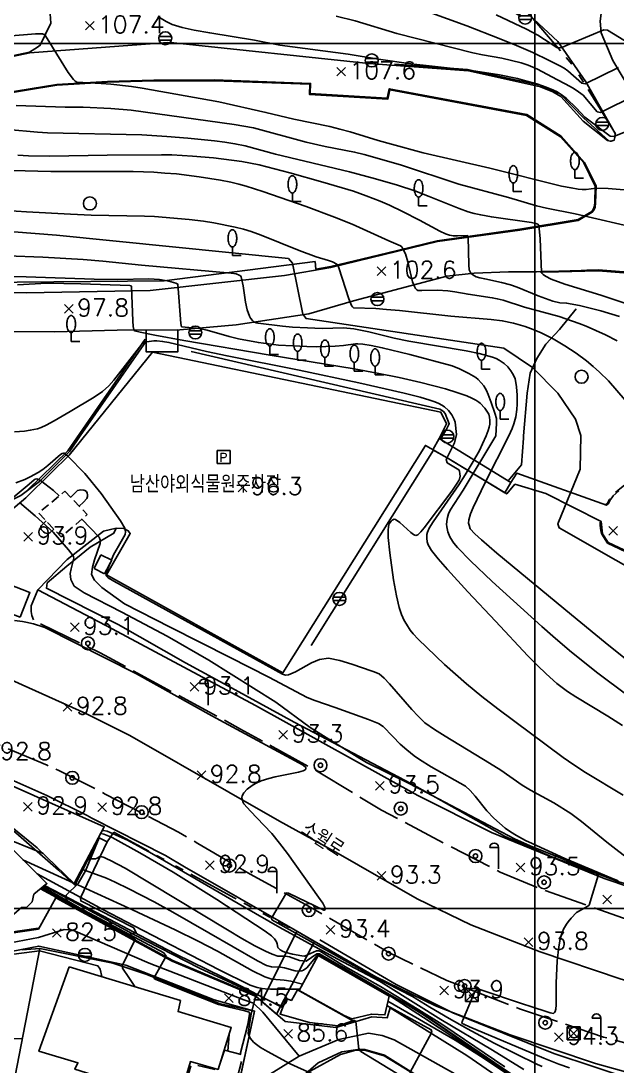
# Model space of a CAD drawing. Extents: x 199116 to 199565, y 548943 to 549516.
# Drawn here: x 199440.6 to 199509.5, y 549181.8 to 549302.6 of the extents above; entities that cross this region are included whole.
import ezdxf
from ezdxf.enums import TextEntityAlignment as Align

# ---------------------------------------------------------------- set-up
doc = ezdxf.new("R2010")
doc.units = 0
doc.header["$MEASUREMENT"] = 0
for name, pattern in [('ANYANG', [9, 5, -1, 2, -1]), ('ANYANG1', [11.5, 6, -1, 1, -1.5, 1, -1]), ('ANYANG11', [1.5, 1, -0.5]), ('ANYANG2', [6, 5, -1]), ('ANYANG3', [3, 2, -1])]:
    doc.linetypes.add(name, pattern=pattern)
for name, color, linetype in [('A0013114', 1, 'CONTINUOUS'), ('A0013118', 1, 'CONTINUOUS'), ('A0023210', 7, 'CONTINUOUS'), ('A0033324', 1, 'ANYANG2'), ('A0043325', 42, 'CONTINUOUS'), ('B0014112', 7, 'CONTINUOUS'), ('B0014116', 7, 'ANYANG3'), ('B0014118', 7, 'ANYANG11'), ('B0024121', 7, 'CONTINUOUS'), ('B0024122', 7, 'CONTINUOUS'), ('B0024123', 3, 'ANYANG'), ('B0024126', 7, 'ANYANG1'), ('C0223367', 7, 'CONTINUOUS'), ('C0226232', 7, 'CONTINUOUS'), ('C0393323', 7, 'CONTINUOUS'), ('C0433364', 7, 'CONTINUOUS'), ('C0503377', 7, 'CONTINUOUS'), ('C0503379', 1, 'CONTINUOUS'), ('C0536117', 7, 'CONTINUOUS'), ('D0015222', 3, 'CONTINUOUS'), ('D0023372', 3, 'CONTINUOUS'), ('D0036351', 3, 'CONTINUOUS'), ('F0017111', 30, 'CONTINUOUS'), ('F0017114', 7, 'CONTINUOUS'), ('F0027132', 7, 'CONTINUOUS'), ('F0027217', 7, 'CONTINUOUS'), ('F0047224', 7, 'CONTINUOUS'), ('F0047226', 1, 'CONTINUOUS'), ('H0037335', 7, 'CONTINUOUS'), ('H0049111', 7, 'CONTINUOUS'), ('H0049113', 7, 'CONTINUOUS')]:
    doc.layers.add(name, color=color, linetype=linetype)
doc.styles.add('GHS', font='ROMANS', dxfattribs={"bigfont": 'NGSW.shx'})
doc.styles.add('HIST', font='romans.shx', dxfattribs={"bigfont": 'ngsw.shx'})

# ---------------------------------------------------------------- blocks, each defined once
blk = doc.blocks.new('F0027217')
at = {"layer": 'F0027217'}
for points in [[(0.5, 0.5), (-0.5, -0.5)], [(-0.5, 0.5), (0.5, -0.5)]]:
    blk.add_lwpolyline(points, dxfattribs=at)
blk = doc.blocks.new('C0226232')
at = {"layer": 'C0226232'}
for points in [[(-0.72, 0.211), (0.72, 0.211)], [(-0.722, -0.202), (0.722, -0.202)]]:
    blk.add_lwpolyline(points, dxfattribs=at)
blk.add_circle((0, 0), 0.75, dxfattribs=at)
blk = doc.blocks.new('D0023372')
at = {"layer": 'D0023372'}
for radius in [0.75, 0.25]:
    blk.add_circle((0, 0), radius, dxfattribs=at)
blk = doc.blocks.new('D0015222')
at = {"layer": 'D0015222'}
blk.add_circle((0, 0), 0.75, dxfattribs=at)
blk = doc.blocks.new('D0036351')
at = {"layer": 'D0036351'}
blk.add_lwpolyline([(0, 3, 0.175), (-0.169, 2.939, 0.104), (-0.354, 2.707, 0.065), (-0.459, 2.404, 0.051), (-0.5, 2, 0.051), (-0.459, 1.596, 0.065), (-0.354, 1.293, 0.104), (-0.169, 1.061, 0.175), (0, 1, 0.175), (0.169, 1.061, 0.104), (0.354, 1.293, 0.065), (0.459, 1.596, 0.051), (0.5, 2, 0.051), (0.459, 2.404, 0.065), (0.354, 2.707, 0.104), (0.169, 2.939, 0.175)], format="xyb", close=True, dxfattribs=at)
for points in [[(0, 1), (0, 0)], [(0, 0), (1, 0)]]:
    blk.add_lwpolyline(points, dxfattribs=at)
blk = doc.blocks.new('C0503377')
at = {"layer": 'C0503377'}
for points in [[(0.75, 0.75), (-0.75, -0.75)], [(-0.75, 0.75), (0.75, -0.75)], [(-0.75, 0.75), (0.75, 0.75)], [(-0.75, 0.75), (-0.75, -0.75)], [(0.75, 0.75), (0.75, -0.75)], [(-0.75, -0.75), (0.75, -0.75)]]:
    blk.add_lwpolyline(points, dxfattribs=at)
blk = doc.blocks.new('C0503379')
at = {"layer": 'C0503379'}
for points in [[(0.75, 0.75), (-0.75, -0.75)], [(-0.75, 0.75), (0.75, 0.75)], [(-0.75, 0.75), (-0.75, -0.75)], [(-0.75, 0.75), (0.75, -0.75)], [(0.75, 0.75), (0.75, -0.75)], [(-0.75, -0.75), (0.75, -0.75)]]:
    blk.add_lwpolyline(points, dxfattribs=at)
blk = doc.blocks.new('C0223367')
at = {"layer": 'C0223367'}
for points in [[(-1, 2.5), (0, 2.5)], [(0, 2.5), (0, 0)]]:
    blk.add_lwpolyline(points, dxfattribs=at)
blk.add_arc((-0.5, 2.5), 0.5, 0, 180, dxfattribs=at)
blk = doc.blocks.new('C0433364')
at = {"layer": 'C0433364'}
for points in [[(-0.766, 0.829), (0.734, 0.829)], [(-0.766, 0.829), (-0.766, -0.671)], [(0.734, 0.829), (0.734, -0.671)], [(-0.766, -0.671), (0.734, -0.671)]]:
    blk.add_lwpolyline(points, dxfattribs=at)
at = {"layer": 'C0433364', "style": 'GHS'}
blk.add_text('P', height=1, dxfattribs=at).set_placement((-0.505, -0.477))

msp = doc.modelspace()

# ---------------------------------------------------------------- linework, layer by layer
at = {"layer": 'A0013114', "flags": 128}
for points in [[(199442.57, 549236.85), (199451.17, 549232.34), (199467.716, 549223.457), (199486.5, 549213.06), (199495, 549208.78), (199508.03, 549203.47), (199517.14, 549200.38), (199552.194, 549191.458), (199558.123, 549189.819)], [(199515.76, 549179.65), (199507, 549182.08), (199497.15, 549185.39), (199488.54, 549188.75), (199481.62, 549192.09), (199472.3, 549197.49), (199459.54, 549204.839), (199457.34, 549206.129), (199448.81, 549210.44), (199448.27, 549210.75), (199443.63, 549213.06), (199439.13, 549215.08)], [(199439.21, 549197.12), (199442.64, 549197.61), (199444.65, 549201.22), (199458.12, 549193.9), (199467.79, 549189.83), (199471.14, 549186.94), (199477.01, 549186.24), (199481.18, 549187.47), (199482.95, 549187.38), (199483.3, 549188.53), (199492.15, 549182.99), (199505.79, 549173.59)], [(199426.891, 549176.48), (199427.645, 549189.23), (199428.13, 549189.48), (199437.27, 549194.59), (199442.68, 549195.66), (199452.76, 549193.45), (199462.97, 549189.44), (199467.63, 549188.14), (199463.53, 549169.05)], [(199472.99, 549180.48), (199474.99, 549182.16), (199477.7, 549183.44), (199479.78, 549183.73), (199480.36, 549183.69), (199482.62, 549183.06), (199489.4, 549178.81)]]:
    msp.add_lwpolyline(points, dxfattribs=at)
at = {"layer": 'A0013118', "flags": 128}
for points in [[(199558.128, 549267.413), (199556.9, 549268.79), (199553.08, 549273.56), (199548.84, 549277.29), (199543.79, 549279.95), (199541.768, 549280.834), (199536.56, 549283.11), (199531.99, 549284.98), (199526.67, 549286.43), (199519.32, 549288.22), (199518.38, 549288.43), (199517.53, 549288.69), (199516.49, 549289.11), (199513.78, 549290.89), (199511.17, 549294.41), (199509.03, 549298.05), (199507.67, 549301.26), (199507.54, 549302.59), (199507.92, 549305.36)], [(199427.43, 549292.46), (199444.78, 549295.29), (199450.63, 549295.63), (199456, 549295.79), (199462.99, 549295.81), (199474.09, 549295.41), (199474.06, 549294.22), (199482.96, 549293.7), (199483.19, 549294.79), (199499.09, 549291.79), (199503.03, 549289.31), (199505.74, 549286.27), (199507.08, 549283.54), (199507.02, 549281.59), (199506.96, 549281.11), (199506.83, 549280.76), (199506.65, 549280.51), (199505.03, 549279.55), (199498.28, 549278.44), (199488.76, 549277.11), (199476.45, 549274.13), (199471.09, 549273.2), (199455.57, 549271.46), (199441.27, 549271.2), (199426.46, 549271.38)], [(199442.57, 549236.85), (199445.95, 549240.34), (199450.17, 549243.65), (199451.642, 549243.98), (199452.521, 549243.922), (199453.035, 549243.675), (199453.259, 549243.35), (199450.523, 549238.577), (199470.904, 549227.257), (199487.366, 549253.553), (199487.98, 549253.18), (199489.89, 549252.11), (199496.76, 549247.93), (199497.7, 549249.06), (199501.28, 549248), (199507.66, 549244.75), (199507.83, 549243.32), (199508.49, 549242.34), (199513.9, 549239.76)], [(199446.374, 549247.563), (199447.181, 549248.345), (199447.567, 549248.417), (199447.882, 549248.368), (199448.006, 549248.33), (199448.186, 549248.205), (199448.289, 549248.036), (199448.321, 549247.84), (199448.31, 549247.646), (199448.247, 549247.417), (199447.864, 549247), (199447.353, 549246.532)], [(199444.438, 549243.859), (199443.982, 549243.441), (199443.736, 549243.371), (199443.537, 549243.394), (199443.389, 549243.448), (199443.228, 549243.556), (199443.032, 549243.731), (199442.965, 549243.829), (199442.933, 549243.927), (199442.924, 549244.002), (199442.927, 549244.073), (199442.931, 549244.147), (199442.945, 549244.182), (199442.996, 549244.288), (199443.538, 549244.813)]]:
    msp.add_lwpolyline(points, dxfattribs=at)
for points in [[(199498.79, 549303.86), (199502.67, 549300.23), (199505.9, 549295.58), (199509.27, 549289.6), (199509.25, 549289.16), (199509.16, 549288.83, -0.14), (199508.72, 549288.74), (199508.39, 549288.8), (199505.6, 549291.04), (199503.02, 549293.87), (199502.1, 549294.41), (199500.68, 549295.01), (199492.34, 549296.87), (199480.81, 549297.69), (199458.29, 549300.11), (199457.61, 549300.13), (199441.67, 549298.94), (199434.5, 549297.42)], [(199511.78, 549273.5), (199507.31, 549273.85, -0.01), (199496.96, 549273.6), (199493.01, 549273.46), (199489.84, 549273.1), (199479.05, 549270.25), (199473.89, 549268.76), (199465.49, 549267.47), (199459, 549266.91), (199451.76, 549266.88), (199444.49, 549266.68), (199434.83, 549266.73)], [(199434.01, 549241.48), (199441.19, 549247.49), (199444.1, 549250.35), (199446.184, 549252.433), (199455.82, 549264.32), (199489.16, 549257.406), (199489.811, 549256.033), (199488.94, 549254.34), (199497.24, 549249.24), (199497.91, 549250.35), (199508.3, 549246.65), (199508.49, 549246.81, -0.05), (199509.07, 549247.71), (199509.7, 549248.3)]]:
    msp.add_lwpolyline(points, format="xyb", dxfattribs=at)
at = {"layer": 'A0023210', "flags": 128}
for points in [[(199550.77, 549181.29), (199533.28, 549185.6), (199518.42, 549189.5), (199509.99, 549191.84), (199500.63, 549194.98), (199492.62, 549198.11), (199486.4, 549201.11), (199477.3, 549206.38), (199470.51, 549210.09), (199464.63, 549213.44), (199453.21, 549220.02), (199448.12, 549222.55), (199437.98, 549227.11)], [(199425.949, 549189.52), (199436.97, 549195.57), (199442.66, 549196.64), (199445.611, 549197.584), (199446.634, 549197.513), (199455.44, 549193.67), (199466.401, 549189.456), (199467.48, 549189.045), (199468.576, 549188.032), (199472.775, 549182.927)], [(199469.338, 549180.799), (199472.775, 549182.927), (199477.355, 549184.84), (199480.77, 549185.58), (199482.379, 549185.333), (199483.737, 549184.832), (199490.775, 549180.9)]]:
    msp.add_lwpolyline(points, dxfattribs=at)
at = {"layer": 'A0033324', "flags": 128}
for points in [[(199558.123, 549186.779), (199551.505, 549188.538), (199534.944, 549192.319), (199525.83, 549194.4), (199512.31, 549198.16), (199500.6, 549202.31), (199496, 549204.21), (199489.59, 549207.5), (199482.28, 549211.39), (199474.97, 549215.81), (199466.016, 549220.746), (199449.77, 549229.57), (199442.1, 549233.28), (199441.9, 549233.87), (199441.81, 549234.33), (199441.8, 549234.99), (199442.57, 549236.85)], [(199334.3, 549227.62), (199335.31, 549229.53), (199336.08, 549230.3), (199336.49, 549230.49), (199336.7, 549230.53), (199350.566, 549230.263), (199354.211, 549230.176), (199385.84, 549229.55), (199400.41, 549228.96), (199413.71, 549227.21), (199420.946, 549225.244), (199428.522, 549222.482), (199436.78, 549219.47), (199443.65, 549216.56), (199445, 549215.95), (199449.78, 549213.57), (199450.36, 549213.24), (199458.85, 549208.836), (199461.08, 549207.536), (199467.1, 549203.98), (199473.87, 549200.28), (199483.12, 549194.92), (199489.82, 549191.69), (199498.24, 549188.4), (199507.94, 549185.14), (199516.6, 549182.74), (199531.55, 549178.82), (199548.019, 549174.98), (199555.379, 549173.23), (199558.122, 549172.359)]]:
    msp.add_lwpolyline(points, dxfattribs=at)
at = {"layer": 'A0043325', "flags": 128}
msp.add_lwpolyline([(199440.538, 549233.684), (199430.538, 549237.483), (199432.633, 549240.03), (199441.658, 549236.542)], close=True, dxfattribs=at)
at = {"layer": 'B0014112', "flags": 128}
for points in [[(199436.4, 549210.08), (199443.63, 549202.88), (199442.11, 549201.65), (199441.93, 549200.79), (199441.26, 549200.13), (199440.71, 549200.12), (199436.64, 549196.65), (199434.79, 549196.26), (199433.9, 549195.26), (199432.97, 549196.2), (199430.26, 549193.57), (199424.94, 549199.1), (199436.4, 549210.08)], [(199474.98, 549194.58), (199483.16, 549189.88), (199482.68, 549187.69), (199481.13, 549187.79), (199478.88, 549187.23), (199477.96, 549187.64), (199472.78, 549190.54), (199474.98, 549194.58)], [(199446.21, 549193.27), (199459.06, 549189.36), (199458.78, 549188.09), (199464.92, 549186.26), (199463.41, 549181.39), (199460.21, 549182.31), (199458.85, 549177.64), (199446.87, 549181.41), (199447.21, 549182.17), (199442.71, 549183.49), (199446.21, 549193.27)]]:
    msp.add_lwpolyline(points, dxfattribs=at)
msp.add_lwpolyline([(199478.977, 549187.006), (199477.272, 549186.452), (199473.969, 549186.813), (199470.564, 549187.791), (199471.272, 549189.615), (199471.883, 549189.375), (199472.577, 549190.614)], close=True, dxfattribs=at)
at = {"layer": 'B0014116'}
msp.add_lwpolyline([(199449.863, 549240.882), (199449.088, 549239.327), (199450.264, 549238.696), (199451.129, 549240.288)], close=True, dxfattribs=at)
at = {"layer": 'B0014116', "flags": 128}
msp.add_lwpolyline([(199464.132, 549183.608), (199466.295, 549183.071), (199463.727, 549173.068), (199458.263, 549174.213), (199460.292, 549182.015), (199463.389, 549181.284)], close=True, dxfattribs=at)
at = {"layer": 'B0014118', "flags": 128}
msp.add_lwpolyline([(199445.707, 549248.266), (199448.285, 549245.551), (199445.285, 549242.959), (199442.671, 549245.733)], close=True, dxfattribs=at)
at = {"layer": 'B0024121', "flags": 128}
for points in [[(199504.8, 549269.32), (199502.86, 549266.96), (199501.29, 549265.26), (199500.23, 549263.58), (199499.47, 549261.9), (199499.13, 549259.58), (199498.71, 549254.64), (199498.69, 549254.4), (199498.45, 549251.32), (199496.91, 549249.44)], [(199454.97, 549265.85), (199446.06, 549252.91), (199441.37, 549248.36)], [(199442.63, 549197.71), (199439.19, 549197.22), (199436.64, 549196.65)], [(199438.52, 549174.33), (199439.45, 549178.06), (199442.81, 549195.39), (199451.24, 549193.67), (199455.07, 549192.4), (199463.65, 549188.99), (199467.63, 549188.14), (199465, 549176)], [(199440.78, 549195.23), (199442.81, 549195.39)], [(199440.79, 549184.95), (199427.9, 549185.36)], [(199502.97, 549169.46), (199491.12, 549157.04), (199473.56, 549179.35), (199473.04, 549180), (199474.06, 549181.2), (199477.55, 549183.11), (199479.33, 549183.62), (199480.47, 549183.57), (199482.59, 549182.97), (199489.4, 549178.81), (199499.43, 549171.66)]]:
    msp.add_lwpolyline(points, dxfattribs=at)
at = {"layer": 'B0024122', "flags": 128}
for points in [[(199443.98, 549303.98), (199444.07, 549302.38), (199442.86, 549299.82), (199442.56, 549299.61), (199441.63, 549299.03), (199434.48, 549297.52), (199429.03, 549296.28), (199423.9, 549295.38), (199418.5, 549294.7), (199413.72, 549293.33), (199410.94, 549292.29), (199410.65, 549292.36), (199410.44, 549292.53), (199410.03, 549292.88), (199406.45, 549294.47), (199403.2, 549295.3)], [(199427.45, 549292.36), (199444.79, 549295.19), (199450.63, 549295.53), (199456, 549295.69), (199462.99, 549295.71), (199473.99, 549295.31), (199473.96, 549294.13), (199483.04, 549293.6), (199483.27, 549294.67), (199499.05, 549291.7), (199502.96, 549289.23), (199505.66, 549286.21), (199506.98, 549283.52), (199506.92, 549281.6), (199506.86, 549281.13), (199506.74, 549280.81), (199506.58, 549280.59), (199505, 549279.65), (199498.26, 549278.54), (199488.74, 549277.21), (199482.85, 549275.76), (199476.43, 549274.23), (199474.69, 549273.93)], [(199500.68, 549273.57), (199502.73, 549273.61), (199507.31, 549273.75), (199511.76, 549273.4), (199513.69, 549272.82), (199516.53, 549271.27), (199519.83, 549268.1), (199521.69, 549266.12)], [(199460.3, 549264.4), (199489.04, 549257.74), (199489.41, 549257.5), (199489.64, 549257.22), (199490.11, 549256.05), (199489.81, 549255.41), (199489.09, 549254.25)], [(199488.31, 549252.99), (199474.18, 549230.41)]]:
    msp.add_lwpolyline(points, dxfattribs=at)
at = {"layer": 'B0024123', "flags": 128}
for points in [[(199524.45, 549263.34), (199521.34, 549261.92), (199518.47, 549259.98), (199514.18, 549258.2), (199513.65, 549257.75), (199513.35, 549257.1), (199512.6, 549254.68), (199512.33, 549253.8), (199511.78, 549251.65), (199511.55, 549251.09), (199510.36, 549248.95), (199509.63, 549248.38), (199508.99, 549247.78), (199508.65, 549247.28), (199508.41, 549246.88), (199508.19, 549246.69)], [(199507.56, 549244.69), (199507.56, 549244.29), (199507.63, 549243.7), (199507.74, 549243.28), (199508.42, 549242.26), (199513.86, 549239.67), (199519.65, 549237.3), (199523.26, 549235.94), (199523.99, 549235.21), (199530.59, 549227.98), (199532.45, 549225.76), (199533.71, 549225.1), (199535.43, 549225.12), (199541.51, 549225.67), (199548.27, 549227.01), (199552.92, 549227.53), (199554.82, 549227.12), (199555.46, 549226.8), (199558.125, 549225.163)]]:
    msp.add_lwpolyline(points, dxfattribs=at)
at = {"layer": 'B0024126', "flags": 128}
for points in [[(199410.08, 549324.4), (199410.53, 549325.73), (199411.42, 549327.16), (199412.72, 549328.45), (199415.26, 549330.06), (199418.01, 549331.57), (199420.48, 549332.86), (199423.98, 549333.99), (199427.51, 549334.64), (199432, 549335.65), (199435.12, 549336.23), (199437.75, 549336.68), (199439.28, 549336.46), (199450.97, 549331.76), (199461.37, 549326.99), (199468.07, 549324.13), (199486.4, 549312.01), (199494.59, 549306.81), (199494.46, 549306.78), (199493.9, 549306.1), (199498.39, 549303.15), (199499.02, 549303.8), (199504.48, 549297.38), (199509.41, 549289.43)], [(199450.58, 549207.7), (199451.38, 549208.84), (199465.28, 549201.23), (199471.64, 549197.79)]]:
    msp.add_lwpolyline(points, dxfattribs=at)
at = {"layer": 'C0393323', "flags": 128}
msp.add_lwpolyline([(199458.76, 549266.91), (199455.09, 549266.89), (199455.1, 549264.36), (199458.77, 549264.37), (199458.76, 549266.91)], dxfattribs=at)
for points in [[(199488.94, 549254.34), (199488.216, 549253.048), (199489.89, 549252.11), (199496.529, 549248.071), (199497.24, 549249.24)], [(199474.548, 549196.184), (199470.142, 549187.801), (199468.477, 549189.237), (199472.513, 549197.367)]]:
    msp.add_lwpolyline(points, close=True, dxfattribs=at)
at = {"layer": 'C0536117', "flags": 128}
for points in [[(199446.774, 549202.885), (199442.498, 549207.027), (199435.995, 549212.305), (199437.855, 549214.944), (199450.26, 549209.457)], [(199453.93, 549197.2), (199452.85, 549196.96), (199446.05, 549200.74), (199445.86, 549201.18), (199445.86, 549201.53), (199447.25, 549202.91), (199448.1, 549204.37), (199449.68, 549208.17), (199450.58, 549207.7), (199447.5, 549201.22), (199447.54, 549200.88), (199453.67, 549197.76)]]:
    msp.add_lwpolyline(points, close=True, dxfattribs=at)
at = {"layer": 'F0017111', "flags": 128}
for points, elevation in [([(199495.52, 549303.32), (199499.03, 549301.68), (199500.35, 549300.97), (199502.56, 549299.54), (199503, 549299.5), (199507.97, 549301.61), (199508.42, 549301.57), (199511, 549299.96)], 111), ([(199456.43, 549303.13), (199457.41, 549302.57), (199458.09, 549302.23), (199458.47, 549302.09), (199459.27, 549301.88), (199460.65, 549301.57), (199462.45, 549301.24), (199467.63, 549300.39), (199470.53, 549299.84), (199478.44, 549298.78), (199481.95, 549298.2), (199485.69, 549297.68), (199487.79, 549297.42), (199492.67, 549296.91), (199495.92, 549296.39), (199498.01, 549295.96), (199499.1, 549295.68), (199500.23, 549295.35), (199501.32, 549294.97), (199502.09, 549294.66), (199502.57, 549294.42), (199503.03, 549294.13), (199503.67, 549293.64), (199504.83, 549292.53), (199505.79, 549291.51), (199508.72, 549289.32), (199509.15, 549289.27), (199513.71, 549291.1)], 108), ([(199477.05, 549303.19), (199479.24, 549302.62), (199484.08, 549301.16), (199492.86, 549298.95), (199493.95, 549298.71), (199496.21, 549298.31), (199497.31, 549298.07), (199498.41, 549297.77), (199499.25, 549297.51), (199500.31, 549297.06), (199502.54, 549295.84), (199503.51, 549295.35), (199504.42, 549294.84), (199505.07, 549294.43), (199505.58, 549294.04), (199507.22, 549292.13), (199507.61, 549292.05), (199511.71, 549294.07)], 109), ([(199439.05, 549300.87), (199442.3, 549301.12), (199442.84, 549301.15), (199443.11, 549301.14), (199443.38, 549301.01), (199443.48, 549300.92), (199446.1, 549296.67), (199446.71, 549295.84), (199446.89, 549295.66), (199447.09, 549295.54), (199449.89, 549295.4), (199451.03, 549295.31), (199453.41, 549295.04), (199454.65, 549294.85), (199463.5, 549293.27), (199468.94, 549292.05), (199472.15, 549291.28), (199476.33, 549290.41), (199477.46, 549290.13), (199478.66, 549289.8), (199481.89, 549288.81), (199483.44, 549288.37), (199487.11, 549287.39), (199494.8, 549285.62), (199503.08, 549283.54), (199504.2, 549283.31), (199505, 549283.19), (199505.49, 549283.15), (199505.93, 549283.15), (199507.11, 549283.28), (199508.49, 549283.25), (199513.62, 549282.83)], 107), ([(199440.07, 549292.86), (199445.72, 549292.65), (199447.8, 549292.64), (199451, 549292.49), (199453.35, 549292.29), (199465.28, 549290.64), (199467.49, 549290.25), (199473.6, 549288.6), (199475.77, 549288.12), (199479.18, 549287.47), (199480.3, 549287.2), (199484.47, 549286), (199491.24, 549283.75), (199496.95, 549282.22), (199500.21, 549281.26), (199501.34, 549280.99), (199504.65, 549280.33), (199512.33, 549278.55)], 106), ([(199440.27, 549287.1), (199441.52, 549287.03), (199443.96, 549286.98), (199450.58, 549287.1), (199456.88, 549287.14), (199458.06, 549287.13), (199460.47, 549287), (199462.88, 549286.79), (199466.17, 549286.36), (199468.14, 549286), (199471.68, 549285.06), (199475.52, 549283.98), (199479.04, 549282.93), (199480.51, 549282.41), (199482.14, 549281.79), (199483.2, 549281.33), (199484.7, 549280.61), (199486.67, 549279.6), (199489.04, 549278.32), (199489.7, 549278), (199490.14, 549277.85), (199490.59, 549277.77), (199491.06, 549277.76), (199492.21, 549277.83), (199492.25, 549277.79), (199492.29, 549277.63), (199492.39, 549274.41), (199492.43, 549273.85), (199492.48, 549273.69), (199492.63, 549273.47), (199492.83, 549273.26), (199493.24, 549273.05), (199493.64, 549272.92), (199494.21, 549272.79), (199496.14, 549272.39), (199497.19, 549272.12), (199497.95, 549271.85), (199500.41, 549270.84), (199502.1, 549270.24), (199502.91, 549270.05), (199503.67, 549270.01), (199505.16, 549269.72), (199507.63, 549269.1), (199509.79, 549268.44)], 104), ([(199509.52, 549265.63), (199508.16, 549266.32), (199505.95, 549267.32), (199505.12, 549267.66), (199502.8, 549268.47), (199498.8, 549269.53), (199496.33, 549270.33), (199495.67, 549270.5), (199495.09, 549270.62), (199492.29, 549271.02), (199490.76, 549271.31), (199489.94, 549271.43), (199488.75, 549271.48), (199486.95, 549271.44), (199486.5, 549271.46), (199486.36, 549271.54), (199486.22, 549271.7), (199486.09, 549271.93), (199485.89, 549272.46), (199485.7, 549273.1), (199485.34, 549274.79), (199485.08, 549275.68), (199484.73, 549276.36), (199484.63, 549276.49), (199484.47, 549276.62), (199483.12, 549277.2), (199478.9, 549279.13), (199476.84, 549279.95), (199473.57, 549281.16), (199468.57, 549282.89), (199466.66, 549283.51), (199465.81, 549283.75), (199464.87, 549283.98), (199463.7, 549284.21), (199461.24, 549284.61), (199458.6, 549284.93), (199457.27, 549285.04), (199455.98, 549285.13), (199453.59, 549285.2), (199446.8, 549285.2), (199444.1, 549285.23), (199439.62, 549285.35)], 103), ([(199403.74, 549281.06), (199444.73, 549277.84), (199471.54, 549275.17), (199472.01, 549274.6), (199473.2, 549268.73), (199473.57, 549268.21), (199496.43, 549264.78), (199499.75, 549262.55), (199502.66, 549259.59), (199504.69, 549256.57), (199505.31, 549254.7), (199505.26, 549250.81), (199502.66, 549244.47), (199502.82, 549244.01), (199515.91, 549236.55)], 101), ([(199510.45, 549258.77), (199508.51, 549261), (199507.48, 549262.03), (199506.76, 549262.68), (199505.99, 549263.32), (199504.77, 549264.21), (199503.49, 549265.06), (199502.12, 549265.86), (199501.65, 549266.1), (199500.72, 549266.55), (199499.8, 549266.95), (199498.89, 549267.29), (199497.56, 549267.67), (199496.24, 549267.96), (199494.95, 549268.11), (199490.31, 549268.5), (199484.37, 549269.15), (199482.85, 549269.28), (199481.65, 549269.36), (199479.07, 549269.46), (199478.93, 549269.57), (199478.82, 549269.73), (199478.5, 549270.49), (199477.37, 549274.07), (199477.24, 549274.4), (199477.13, 549274.5), (199476.62, 549274.76), (199476.18, 549274.94), (199474.73, 549275.37), (199472.77, 549276.08), (199468.39, 549277.86), (199467.23, 549278.28), (199466.35, 549278.56), (199465.37, 549278.8), (199462.9, 549279.28), (199461.74, 549279.46), (199460.08, 549279.66), (199456.05, 549280.01), (199454.91, 549280.06), (199448.73, 549280.17), (199446.34, 549280.27), (199441.28, 549280.54), (199438.88, 549280.7)], 102), ([(199430.35, 549273.32), (199441.23, 549273.05), (199449.08, 549272.75), (199451.81, 549272.73), (199455.41, 549272.79), (199456.62, 549272.72), (199457.52, 549272.58), (199457.97, 549272.47), (199458.54, 549272.31), (199458.75, 549272.2), (199459.12, 549267.66), (199459.18, 549267.27), (199460.92, 549267.1), (199461.41, 549267.02), (199462.15, 549266.86), (199464.68, 549266.15), (199465.76, 549265.88), (199468.07, 549265.44), (199470.4, 549265.15), (199472.04, 549265.05), (199473.67, 549264.98), (199474.77, 549264.96), (199476.93, 549265.03), (199477.91, 549265.1), (199479.3, 549265.29), (199479.56, 549265.3), (199480.12, 549265.25), (199481.09, 549265.1), (199482.37, 549264.84), (199485.56, 549264.07), (199490.45, 549262.73), (199491.3, 549262.42), (199492.37, 549261.87), (199493.17, 549261.38), (199493.44, 549261.15), (199493.79, 549260.79), (199494.11, 549260.42), (199494.44, 549259.88), (199494.63, 549259.45), (199494.97, 549258.51), (199495.39, 549257.27), (199495.56, 549256.64), (199495.56, 549256.12), (199495.49, 549254.64), (199491.71, 549248.38), (199490.24, 549246.06), (199490.04, 549245.62), (199489.91, 549245.21), (199489.86, 549245.01), (199489.81, 549244.45), (199489.82, 549244.12), (199489.94, 549243.55), (199490.2, 549242.96), (199490.48, 549242.47), (199490.64, 549242.26), (199491.07, 549241.74), (199492.57, 549240.2), (199495.09, 549237.81), (199500.82, 549232.59), (199502.09, 549231.48), (199504.02, 549229.85), (199505.97, 549228.25), (199507.29, 549227.22), (199510.65, 549224.71)], 99), ([(199440.23, 549272.12), (199443.61, 549272.31), (199447.55, 549272.23), (199453.22, 549272.02), (199453.35, 549271.98), (199453.41, 549271.88), (199453.54, 549267.94), (199453.6, 549267.28), (199453.66, 549266.95), (199453.74, 549266.81), (199454.42, 549266.63), (199456.11, 549266.29), (199459.46, 549265.68), (199469.42, 549263.98), (199479.12, 549262.39), (199481.78, 549261.91), (199484.34, 549261.39), (199486.82, 549260.82), (199489.67, 549260.09), (199491, 549259.67), (199492.15, 549259.27), (199492.73, 549259.02), (199493.19, 549258.78), (199493.54, 549258.54), (199493.68, 549258.43), (199494.21, 549257.84), (199494.46, 549257.52), (199494.68, 549257.15), (199494.75, 549256.82), (199494.79, 549256.43), (199494.79, 549255.99), (199494.74, 549255.65), (199494.63, 549255.27), (199494.38, 549254.64), (199493.97, 549253.71), (199493.6, 549252.97), (199492.9, 549251.67), (199491.97, 549250.13), (199491.23, 549249), (199488.26, 549244.71), (199487.79, 549243.96), (199487.61, 549243.53), (199487.54, 549243.25), (199487.51, 549242.84), (199487.58, 549242.39), (199487.7, 549242.07), (199488.05, 549241.41), (199488.83, 549240.43), (199489.91, 549239.2), (199492.28, 549236.62), (199495.45, 549233.23), (199499.21, 549229.22), (199500.32, 549228.08), (199501.31, 549227.12), (199502.56, 549226), (199503.79, 549225.09), (199504.75, 549224.47), (199508.46, 549222.25), (199510.14, 549221.16)], 98), ([(199510.21, 549213.11), (199505.88, 549215.72), (199504.52, 549216.61), (199503.29, 549217.47), (199495.74, 549223.08), (199493.9, 549224.51), (199492.12, 549225.97), (199489.57, 549228.22), (199487.51, 549230.17), (199486.52, 549231.16), (199485.96, 549231.76), (199485.61, 549232.19), (199485.16, 549232.87), (199484.91, 549233.32), (199484.6, 549234), (199484.34, 549234.79), (199484.01, 549236.17), (199483.68, 549238.01), (199483.24, 549241.11), (199483.07, 549242.88), (199483.06, 549243.72), (199483.09, 549244.19), (199483.18, 549244.47), (199483.4, 549244.78), (199483.54, 549244.91), (199483.69, 549244.99), (199483.77, 549245.01), (199483.9, 549244.98), (199484.41, 549244.64), (199485.67, 549243.49), (199485.97, 549243.26), (199486.15, 549243.15), (199486.27, 549243.13), (199486.47, 549243.22), (199486.83, 549243.55), (199487.22, 549244.01), (199490.4, 549248.24), (199491.05, 549249.18), (199491.23, 549249.5), (199491.3, 549249.63), (199491.36, 549249.99), (199491.35, 549250.26), (199491.29, 549250.56), (199491.23, 549250.73), (199489.86, 549251.55), (199489.75, 549251.9), (199490.71, 549253.85), (199490.94, 549254.82), (199490.8, 549256.23), (199490.7, 549256.55), (199490.42, 549257.1), (199490.04, 549257.58), (199489.55, 549258.01), (199489.26, 549258.2), (199488.91, 549258.39), (199488.46, 549258.59), (199487.87, 549258.79), (199486.75, 549259.13), (199484.89, 549259.6), (199479.66, 549260.79), (199472.76, 549262.24), (199464.44, 549263.89), (199462.07, 549264.41), (199457.72, 549265.45), (199456.99, 549265.58), (199456.34, 549265.64), (199456, 549265.64), (199455.18, 549265.54), (199454.94, 549265.47), (199454.71, 549265.35), (199454.58, 549265.24), (199451.36, 549261.08), (199450.79, 549260.45), (199450.06, 549259.78), (199449.09, 549259.14), (199446.33, 549257.45), (199444.48, 549256.39), (199443.53, 549255.9), (199442.95, 549255.63), (199442.53, 549255.48), (199441.7, 549255.3), (199441.04, 549255.21), (199439.9, 549255.1)], 97), ([(199440.05, 549249.21), (199441.06, 549249.61), (199441.7, 549249.91), (199442.61, 549250.41), (199443.15, 549250.78), (199443.719, 549251.23), (199445.196, 549252.49), (199445.394, 549252.615), (199445.532, 549252.645), (199445.629, 549252.632), (199446.04, 549252.315), (199448.008, 549250.31), (199449.913, 549247.996), (199452.15, 549244.841), (199452.626, 549243.972), (199452.72, 549243.543), (199452.659, 549243.259), (199452.192, 549242.442), (199451.325, 549240.887), (199451.09, 549240.306)], 96), ([(199440.477, 549246.947), (199442.255, 549245.388), (199444.342, 549243.521), (199446.118, 549241.479), (199446.649, 549240.774), (199446.715, 549240.681), (199446.755, 549240.5), (199446.419, 549239.284), (199446.321, 549238.733), (199446.404, 549238.03), (199446.77, 549237.274), (199447.928, 549236.511), (199452.302, 549234.265), (199457.542, 549231.482), (199462.338, 549228.705), (199470.087, 549223.869), (199474.032, 549220.936), (199479.768, 549217.339), (199480.57, 549216.89), (199485.41, 549214.49), (199487.41, 549213.46), (199497.64, 549208.06), (199499.73, 549207.12), (199503.14, 549205.79), (199507.26, 549204), (199507.34, 549203.81), (199506.27, 549200.39), (199506.13, 549200.26), (199504.84, 549199.53), (199504.22, 549198.9), (199503.85, 549198.46), (199503.65, 549198.18), (199503.33, 549197.61), (199503.09, 549197), (199502.95, 549196.44), (199502.78, 549195.56), (199502.6, 549193.96), (199502.46, 549191.38), (199502.48, 549188.86), (199502.44, 549188.38), (199502.35, 549188.1), (199502.28, 549187.97), (199502.15, 549187.87), (199501.76, 549187.93), (199499.3, 549188.73), (199498.82, 549188.9), (199493.52, 549190.69), (199493.1, 549190.49), (199491.65, 549187.01), (199491.56, 549186.77), (199491.61, 549186.72), (199491.79, 549186.61), (199492.44, 549186.33), (199501.03, 549182.71), (199502.79, 549182.01), (199504.03, 549181.58)], 94), ([(199450.948, 549239.955), (199450.468, 549238.768), (199450.477, 549238.466), (199450.694, 549238.25), (199451.363, 549237.864), (199470.851, 549227.103), (199471.209, 549227), (199471.53, 549227.012), (199472.343, 549227.361), (199474.22, 549228.425), (199475.112, 549228.793), (199476.181, 549228.932), (199477.489, 549228.666), (199478.852, 549228.263), (199481.212, 549227.438), (199481.31, 549227.41), (199482.03, 549227.12), (199482.59, 549226.63), (199483.22, 549225.97), (199485.8, 549223.01), (199486.51, 549222.25), (199487.31, 549221.47), (199488.43, 549220.68), (199489.65, 549219.91), (199494.76, 549216.82), (199496.07, 549215.98), (199498.53, 549214.25), (199499.49, 549213.68), (199502.22, 549212.21), (199504.15, 549211), (199505.41, 549210.06), (199508.31, 549207.66), (199511.25, 549205.38)], 96), ([(199439.9, 549233.29), (199440.8, 549233.2), (199441.19, 549233.12), (199442.08, 549232.91), (199443.16, 549232.58), (199443.39, 549232.5), (199453.99, 549227.12), (199462.69, 549222.27), (199473.25, 549216.57), (199473.54, 549216.31), (199473.56, 549216.13), (199473.47, 549216.03), (199473.22, 549215.93), (199472.69, 549215.77), (199470.02, 549215.24), (199469.26, 549215.05), (199468.37, 549214.76), (199467.72, 549214.45), (199467.36, 549214.23), (199466.78, 549213.8), (199466.4, 549213.39), (199466.2, 549213.03), (199466.17, 549212.85), (199466.18, 549212.65), (199466.26, 549212.34), (199466.39, 549212.12), (199467.15, 549211.24), (199468.7, 549209.65), (199469.61, 549208.66), (199470.51, 549207.57), (199471.41, 549206.37), (199475.01, 549201.32), (199475.5, 549200.63), (199475.76, 549200.15), (199475.79, 549199.91), (199475.72, 549199.81), (199475.62, 549199.81), (199471.53, 549201.78), (199471.31, 549201.81), (199469.59, 549198.9), (199469.61, 549198.71), (199481.44, 549192.12), (199485.86, 549189.81), (199487.88, 549188.58), (199490.09, 549187.28), (199492.22, 549186.07), (199495.31, 549184.45), (199500.33, 549181.95), (199500.84, 549181.73)], 93), ([(199450.044, 549209.049), (199450.17, 549209.04), (199450.59, 549208.94), (199451.64, 549208.5), (199452.94, 549207.9), (199455.75, 549206.35), (199466.44, 549200.14), (199470.53, 549197.82), (199477.16, 549194.19), (199482.05, 549191.59), (199483.07, 549191), (199489.14, 549187.18), (199495.12, 549183.63), (199498.73, 549181.38)], 92), ([(199438.05, 549208.44), (199443.18, 549206.366)], 89), ([(199449.852, 549208.687), (199450.19, 549208.6), (199450.6, 549208.45), (199451.18, 549208.2), (199454.35, 549206.44), (199458.2, 549204.21), (199463.25, 549201.05), (199468.86, 549197.4), (199469.56, 549196.86), (199469.93, 549196.49), (199470.15, 549196.15), (199470.25, 549195.92), (199470.33, 549195.51), (199470.38, 549195.4), (199470.58, 549195.23), (199470.85, 549195.07), (199471.12, 549194.97), (199471.99, 549194.71), (199473.08, 549194.53), (199473.38, 549194.51), (199474.77, 549195.09), (199475.05, 549195.09), (199475.24, 549195.02), (199478.14, 549193.26), (199482.16, 549190.97), (199486.62, 549188.27), (199489.26, 549186.61), (199490.68, 549185.67), (199496.54, 549181.69)], 91), ([(199440.86, 549205.64), (199446.679, 549202.977)], 88), ([(199447.668, 549204.569), (199450.5, 549203.5), (199451.51, 549203.05), (199453.09, 549202.29), (199456.01, 549200.76), (199458.16, 549199.56), (199462.35, 549197.19), (199467.96, 549193.95), (199469.02, 549193.4), (199469.58, 549193.27), (199470.62, 549193.22), (199471.09, 549193.13), (199472.33, 549192.78), (199472.71, 549192.76), (199473.07, 549192.8), (199473.28, 549192.88), (199473.65, 549193.15), (199474.85, 549194.56), (199474.96, 549194.62), (199475.09, 549194.6), (199475.74, 549194.26), (199477.81, 549193.09), (199483.44, 549189.79), (199487.15, 549187.39), (199501.5, 549177.93)], 89), ([(199442.512, 549203.994), (199450.18, 549199.84), (199453.7, 549197.99), (199463.54, 549192.92), (199467.11, 549191.15), (199467.93, 549190.87), (199468.5, 549190.76), (199468.84, 549190.72), (199469.46, 549190.69), (199472.856, 549190.68)], 87), ([(199443.034, 549202.398), (199453.8, 549196.48), (199453.84, 549196.38), (199452.36, 549193.48), (199452.36, 549193.1), (199453.11, 549192.04), (199453.77, 549190.97)], 83), ([(199443.15, 549202.49), (199447.38, 549200.07), (199457.12, 549194.88), (199457.4, 549194.5), (199456, 549191.95), (199456.14, 549191.85), (199459.74, 549190.37), (199463.45, 549188.89), (199464.67, 549188.58), (199466.51, 549188.17), (199466.99, 549188.03), (199467.04, 549187.95), (199467.04, 549187.79), (199466.84, 549186.6), (199465.947, 549183.158)], 84), ([(199443.344, 549202.648), (199450.18, 549199.13), (199456.58, 549195.74), (199458.54, 549194.73), (199465.78, 549191.17), (199470.63, 549188.68), (199470.861, 549188.556)], 86), ([(199446.795, 549202.924), (199453.51, 549199.85), (199458.45, 549197.53), (199461.09, 549196.24), (199463.35, 549195.07), (199467.4, 549192.8), (199468.79, 549192.12), (199469.62, 549191.85), (199471.03, 549191.72), (199471.8, 549191.59), (199473.167, 549191.251)], 88), ([(199438.06, 549197.86), (199438.65, 549194.74), (199438.92, 549194.59), (199442.77, 549195.09), (199449.53, 549193.36), (199449.78, 549192.97), (199449.97, 549192.13)], 82), ([(199482.921, 549188.789), (199488.03, 549185.98), (199488.12, 549185.7), (199485.55, 549180.99)], 87), ([(199483.03, 549189.28), (199490.79, 549184.77), (199491.84, 549184.14), (199493.72, 549182.93), (199499.68, 549178.97)], 88), ([(199478.865, 549187.07), (199479.18, 549187.05), (199479.32, 549186.94), (199479.66, 549183.75), (199479.92, 549183.47), (199498.54, 549172.08), (199507.56, 549166.1), (199507.86, 549165.89), (199513.17, 549161.95), (199514.59, 549160.94), (199515.156, 549160.549)], 86), ([(199464.68, 549185.48), (199464.551, 549183.504)], 83)]:
    msp.add_lwpolyline(points, dxfattribs=dict(at, elevation=elevation))
at = {"layer": 'F0017114', "flags": 128}
for points, elevation in [([(199485.86, 549304.34), (199492.15, 549302.05), (199495.9, 549300.61), (199497.89, 549299.8), (199499.77, 549298.97), (199501.67, 549298.07), (199502.89, 549297.45), (199503.38, 549297.17), (199503.83, 549296.87), (199505.43, 549295.43), (199505.84, 549295.37), (199509.66, 549297.23)], 110), ([(199439.13, 549290.09), (199442.55, 549289.75), (199443.71, 549289.7), (199454.58, 549289.45), (199457.5, 549289.27), (199459.93, 549289.07), (199463, 549288.77), (199464.19, 549288.61), (199465.36, 549288.42), (199466.52, 549288.17), (199470.04, 549287.24), (199478.61, 549285.18), (199481.61, 549284.38), (199484.14, 549283.63), (199486.15, 549282.97), (199487.79, 549282.34), (199491.26, 549280.95), (199492.31, 549280.57), (199493, 549280.37), (199493.75, 549280.19), (199494.99, 549279.97), (199499.64, 549279.31), (199500.11, 549279.21), (199500.35, 549279.11), (199500.47, 549278.96), (199500.52, 549278.61), (199500.61, 549277.42), (199500.79, 549273.56), (199500.83, 549273.47), (199500.96, 549273.32), (199501.23, 549273.11), (199501.89, 549272.78), (199503.46, 549272.2), (199507.64, 549270.92), (199515.14, 549268.41)], 105), ([(199439.05, 549275.48), (199443.16, 549275.3), (199447.8, 549275.04), (199450.1, 549274.86), (199454.56, 549274.4), (199464.93, 549273.46), (199465.5, 549273.37), (199465.84, 549273.25), (199466.01, 549273.15), (199466.07, 549273.04), (199466.3, 549272.01), (199466.57, 549270.12), (199466.76, 549269.23), (199467.04, 549268.49), (199467.15, 549268.27), (199467.37, 549268), (199467.54, 549267.85), (199467.8, 549267.71), (199468.02, 549267.67), (199470.85, 549267.33), (199471.99, 549267.23), (199473.72, 549267.13), (199475.45, 549267.08), (199477.9, 549267.16), (199479.08, 549267.03), (199480.84, 549266.66), (199483.76, 549265.95), (199485.43, 549265.6), (199492.08, 549264.48), (199493.59, 549264.18), (199495.11, 549263.76), (199495.54, 549263.59), (199495.87, 549263.42), (199496.47, 549263), (199496.89, 549262.62), (199497.25, 549262.18), (199497.44, 549261.88), (199497.67, 549261.43), (199497.72, 549261.24), (199497.82, 549260.83), (199497.89, 549260.31), (199497.96, 549259.35), (199497.95, 549258.32), (199497.91, 549257.7), (199497.81, 549256.86), (199497.59, 549256.06), (199497.39, 549255.51), (199496.99, 549254.64), (199494.26, 549249.27), (199492.87, 549246.35), (199492.57, 549245.63), (199492.37, 549244.96), (199492.36, 549244.57), (199492.4, 549244.33), (199492.55, 549243.9), (199493.07, 549243.33), (199493.84, 549242.61), (199495.61, 549241.1), (199504.25, 549233.94), (199508.15, 549230.74), (199511.65, 549227.93)], 100), ([(199439.49, 549247.33), (199441.574, 549249.079), (199442.146, 549249.576), (199442.276, 549249.651), (199442.476, 549249.665), (199442.897, 549249.504), (199444.372, 549248.325), (199445.063, 549247.729)], 95), ([(199447.672, 549245.021), (199449.656, 549242.933), (199449.767, 549242.629), (199449.767, 549242.446), (199449.767, 549242.202), (199449.138, 549240.328), (199448.892, 549239.474), (199448.771, 549238.63), (199449.131, 549237.975), (199449.98, 549237.118), (199452.591, 549235.228), (199457.852, 549232.547), (199464.788, 549229.011), (199469.272, 549226.742), (199473.715, 549224.415), (199474.577, 549224.044), (199476.935, 549223.251), (199480.779, 549221.867), (199481.946, 549221.4), (199482.475, 549221.058), (199483.591, 549219.872), (199484.43, 549219.02), (199485.22, 549218.34), (199486.06, 549217.67), (199486.68, 549217.23), (199488.04, 549216.39), (199492.01, 549214.15), (199492.55, 549213.64), (199493.13, 549212.98), (199494.46, 549211.3), (199495.25, 549210.44), (199496.58, 549209.3), (199497.2, 549208.86), (199497.87, 549208.45), (199498.93, 549207.88), (199499.68, 549207.53), (199503.49, 549205.8), (199508.8, 549203.55), (199509.62, 549203.21)], 95), ([(199448.273, 549205.711), (199448.38, 549205.74), (199449.24, 549205.75), (199449.45, 549205.81), (199449.74, 549206.01), (199449.86, 549206), (199450.24, 549205.89), (199450.57, 549205.76), (199450.98, 549205.56), (199452.66, 549204.66), (199464.49, 549197.52), (199466.17, 549196.54), (199467.67, 549195.7), (199468.9, 549195.07), (199469.64, 549194.72), (199470.33, 549194.5), (199471.2, 549194.49), (199471.64, 549194.4), (199472.82, 549193.99), (199473.2, 549193.94), (199473.57, 549193.93), (199474.83, 549194.77), (199474.94, 549194.77), (199475.12, 549194.75), (199478.4, 549192.86), (199481.74, 549190.9), (199484.55, 549189.3), (199486.84, 549187.89), (199488.7, 549186.67), (199497, 549181.01)], 90), ([(199443.3, 549202.61), (199453.58, 549197.04), (199461.27, 549193.12), (199467.65, 549190.15), (199467.77, 549189.99), (199467.24, 549187.79), (199467.21, 549187.58), (199466.87, 549185.57), (199466.91, 549185.38), (199467.14, 549184.98), (199467.49, 549184.56), (199467.85, 549184.26), (199468.3, 549183.94), (199469.11, 549183.45), (199471.74, 549182.06), (199474.19, 549180.94)], 85)]:
    msp.add_lwpolyline(points, dxfattribs=dict(at, elevation=elevation))
at = {"layer": 'F0047224', "flags": 128}
for points in [[(199424.694, 549220.504), (199425.134, 549220.342), (199426.453, 549219.855), (199431.79, 549217.777), (199437.94, 549215.49), (199435.789, 549212.29), (199440.044, 549208.763), (199444.98, 549204.446), (199446.863, 549202.716), (199449.68, 549208.17)], [(199442.9, 549202.29), (199458.16, 549193.99), (199467.83, 549189.92)], [(199484.52, 549189.54), (199501.77, 549177.79), (199504.13, 549177.83), (199509.24, 549176.86), (199507.57, 549173.15), (199531.556, 549157.441), (199555.39, 549141.41)]]:
    msp.add_lwpolyline(points, dxfattribs=at)
at = {"layer": 'F0047226', "flags": 128}
for points in [[(199483.78, 549297.62), (199492.21, 549297.03), (199500.76, 549295.17), (199502.92, 549294.19), (199505.68, 549291.4), (199508.55, 549288.77)], [(199410.99, 549273.3), (199421.27, 549272.31), (199440.21, 549272.44), (199457.18, 549272.58), (199474.61, 549274.81), (199474.69, 549273.93)], [(199348.66, 549248.17), (199355.57, 549248.48), (199366.6, 549249.16), (199373.94, 549249.02), (199374.42, 549249.01), (199407.11, 549247.76), (199414.1, 549247.54), (199422.04, 549246.86), (199431.8, 549246.29), (199436.5, 549246.3), (199438.13, 549246.54), (199440.6, 549247.74), (199442.79, 549249.37), (199446.28, 549252.88), (199447.49, 549254.65), (199455.095, 549265.599)], [(199451.64, 549243.98), (199451.38, 549243.4), (199448.64, 549241.79), (199445.94, 549239.58), (199443.64, 549237.65), (199443.57, 549237.03), (199451.88, 549232.83), (199459.66, 549228.4), (199465.4, 549225.27), (199472.21, 549221.56), (199485.77, 549214.41), (199492.6, 549210.58), (199496.57, 549208.34), (199501.97, 549205.99), (199509.84, 549203.03), (199517.25, 549200.92), (199525.97, 549199.49), (199544.02, 549194.46), (199558.123, 549190.779)], [(199475.17, 549196.37), (199483.99, 549191.23), (199490.53, 549187.94), (199502.2, 549183.23), (199511.54, 549180.15), (199520, 549177.46), (199533.74, 549173.97), (199546.19, 549171.28), (199553.54, 549169.98), (199554.4, 549169.82)]]:
    msp.add_lwpolyline(points, dxfattribs=at)
at = {"layer": 'H0037335', "flags": 128}
for points in [[(199500, 549498.575), (199500, 548943.635)], [(199116.259, 549300), (199558.129, 549300)], [(199116.248, 549200), (199558.124, 549200)]]:
    msp.add_lwpolyline(points, dxfattribs=at)

# ---------------------------------------------------------------- block references
at = {"layer": 'C0223367'}
for p in [(199462.244, 549223.519), (199495.818, 549204.573), (199470.204, 549201.784), (199507.624, 549184.826)]:
    msp.add_blockref('C0223367', p, dxfattribs=at)
at = {"layer": 'C0226232'}
for p in [(199498.89, 549303.01), (199457.306, 549300.618), (199481.168, 549298.054), (199507.8, 549290.72), (199481.81, 549270.46), (199460.776, 549266.601), (199489.903, 549254.57), (199477.43, 549235.798), (199448.02, 549194.64)]:
    msp.add_blockref('C0226232', p, dxfattribs=at)
at = {"layer": 'C0433364'}
msp.add_blockref('C0433364', (199464.076, 549252.13), dxfattribs=at)
at = {"layer": 'C0503377'}
msp.add_blockref('C0503377', (199492.727, 549190.017), dxfattribs=at)
at = {"layer": 'C0503379'}
msp.add_blockref('C0503379', (199504.479, 549185.565), dxfattribs=at)
at = {"layer": 'D0015222'}
for p in [(199448.59, 549281.52), (199505.4, 549261.49)]:
    msp.add_blockref('D0015222', p, dxfattribs=at)
at = {"layer": 'D0023372'}
for p in [(199448.36, 549230.66), (199475.24, 549216.57), (199446.56, 549215.11), (199454.58, 549211.14), (199484.52, 549211.56), (199493.15, 549206.07), (199464.71, 549204.97), (199501.08, 549203.03), (199473.89, 549199.82), (199483.11, 549194.78), (199491.89, 549191.03), (199501.21, 549186.8)]:
    msp.add_blockref('D0023372', p, dxfattribs=at)
at = {"layer": 'D0036351'}
for p in [(199504.64, 549284.43), (199497.52, 549282.9), (199471.99, 549281.73), (199486.58, 549281.26), (199465.06, 549275.49), (199446.43, 549265.57), (199469.39, 549264.04), (199472.6, 549263.42), (199475.76, 549262.72), (199479.15, 549262.14), (199481.55, 549261.71), (199493.84, 549262.37), (199496, 549256.58)]:
    msp.add_blockref('D0036351', p, dxfattribs=at)
at = {"layer": 'F0027217'}
for p in [(199448.57, 549302.08, 107.39), (199477.63, 549296.76, 107.59), (199482.3, 549273.71, 102.59), (199446.16, 549269.34, 97.79), (199466.22, 549248.693, 96.312), (199509.06, 549243.67, 101.4), (199441.47, 549242.99, 93.92), (199446.84, 549232.52, 93.1), (199460.7, 549225.63, 93.1), (199446.02, 549223.3, 92.83), (199470.94, 549220.08, 93.26), (199461.49, 549215.41, 92.83), (199482.1, 549214.2, 93.45), (199441.44, 549211.77, 92.92), (199450.03, 549211.71, 92.78), (199462.47, 549205.01, 92.92), (199482.3, 549203.77, 93.29), (199498.36, 549204.73, 93.53), (199508.35, 549201.05, 94.16), (199444.78, 549197.17, 82.49), (199476.41, 549197.53, 93.42), (199499.29, 549196.11, 93.84), (199489.52, 549190.52, 93.89), (199464.64, 549189.64, 84.52), (199471.51, 549185.51, 85.63), (199502.77, 549185.13, 94.29)]:
    msp.add_blockref('F0027217', p, dxfattribs=at)

# ---------------------------------------------------------------- texts
at = {"layer": 'F0027132', "style": 'HIST'}
for s, p in [('107.4', (199449.52, 549301.23)), ('107.6', (199478.58, 549295.91)), ('102.6', (199483.25, 549272.86)), ('97.8', (199447.11, 549268.49)), ('96.3', (199467.17, 549247.843)), ('93.9', (199442.42, 549242.14)), ('93.1', (199447.79, 549231.67)), ('93.1', (199461.65, 549224.78)), ('92.8', (199446.97, 549222.45)), ('93.3', (199471.89, 549219.23)), ('92.8', (199438.21, 549217.21)), ('92.8', (199462.44, 549214.56)), ('93.5', (199483.05, 549213.35)), ('92.9', (199442.39, 549210.92)), ('92.8', (199450.98, 549210.86)), ('92.9', (199463.42, 549204.16)), ('93.5', (199499.31, 549203.88)), ('93.3', (199483.25, 549202.92)), ('82.5', (199445.73, 549196.32)), ('93.4', (199477.36, 549196.68)), ('93.8', (199500.24, 549195.26)), ('93.9', (199490.47, 549189.67)), ('84.5', (199465.59, 549188.79)), ('85.6', (199472.46, 549184.66)), ('94.3', (199503.72, 549184.28))]:
    msp.add_text(s, height=2, dxfattribs=at).set_placement(p)
at = {"layer": 'H0049111', "style": 'HIST'}
msp.add_text('소월로', height=2, rotation=327, dxfattribs=at).set_placement((199477.152, 549205.774), align=Align.RIGHT)
at = {"layer": 'H0049113', "style": 'HIST'}
msp.add_text('남산야외식물원주차장', height=2, dxfattribs=at).set_placement((199453.206, 549248.081))

doc.saveas('drawing.dxf')
